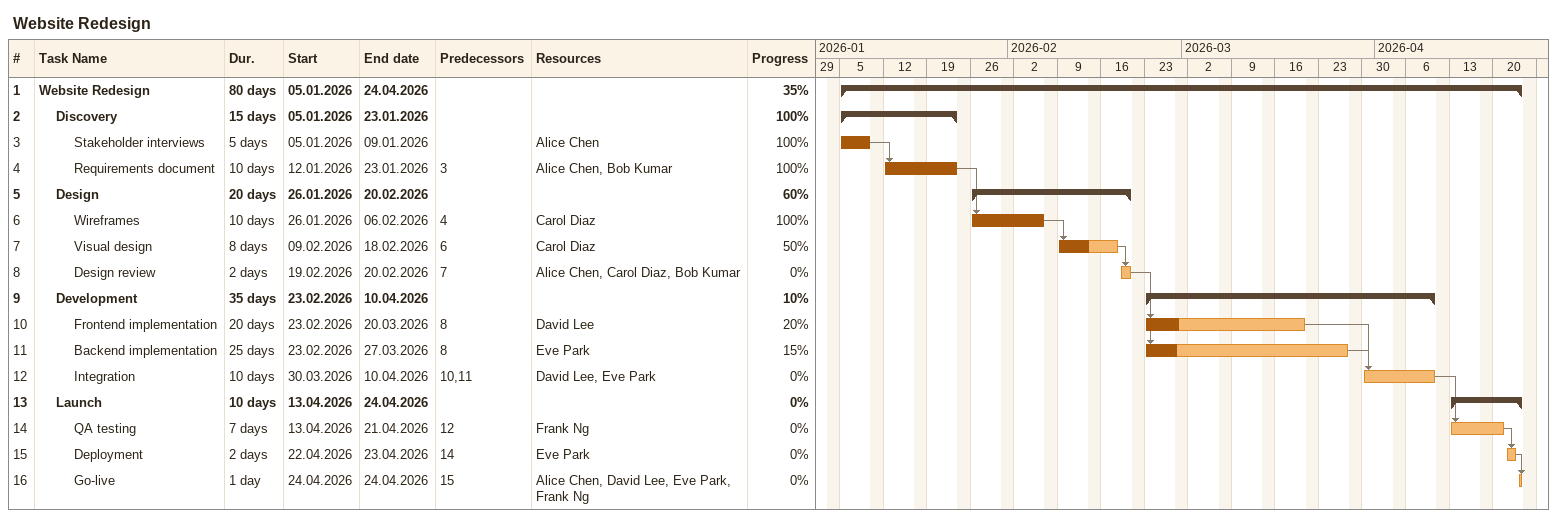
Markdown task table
Website Redesign

| ID | Level | Task | Duration | Start | Finish | Predecessors | Resources | % complete |
|---|---|---|---|---|---|---|---|---|
| 1 | 1 | **Website Redesign** | 80d | 2026-01-05 | 2026-04-24 |  |  | 35 |
| 2 | 2 | **Discovery** | 15d | 2026-01-05 | 2026-01-23 |  |  | 100 |
| 3 | 3 | Stakeholder interviews | 5d | 2026-01-05 | 2026-01-09 |  | Alice Chen | 100 |
| 4 | 3 | Requirements document | 10d | 2026-01-12 | 2026-01-23 | 3 | Alice Chen, Bob Kumar | 100 |
| 5 | 2 | **Design** | 20d | 2026-01-26 | 2026-02-20 |  |  | 60 |
| 6 | 3 | Wireframes | 10d | 2026-01-26 | 2026-02-06 | 4 | Carol Diaz | 100 |
| 7 | 3 | Visual design | 8d | 2026-02-09 | 2026-02-18 | 6 | Carol Diaz | 50 |
| 8 | 3 | Design review | 2d | 2026-02-19 | 2026-02-20 | 7 | Alice Chen, Carol Diaz, Bob Kumar | 0 |
| 9 | 2 | **Development** | 35d | 2026-02-23 | 2026-04-10 |  |  | 10 |
| 10 | 3 | Frontend implementation | 20d | 2026-02-23 | 2026-03-20 | 8 | David Lee | 20 |
| 11 | 3 | Backend implementation | 25d | 2026-02-23 | 2026-03-27 | 8 | Eve Park | 15 |
| 12 | 3 | Integration | 10d | 2026-03-30 | 2026-04-10 | 10, 11 | David Lee, Eve Park | 0 |
| 13 | 2 | **Launch** | 10d | 2026-04-13 | 2026-04-24 |  |  | 0 |
| 14 | 3 | QA testing | 7d | 2026-04-13 | 2026-04-21 | 12 | Frank Ng | 0 |
| 15 | 3 | Deployment | 2d | 2026-04-22 | 2026-04-23 | 14 | Eve Park | 0 |
| 16 | 3 | Go-live | 1d | 2026-04-24 | 2026-04-24 | 15 | Alice Chen, David Lee, Eve Park, Frank Ng | 0 |
